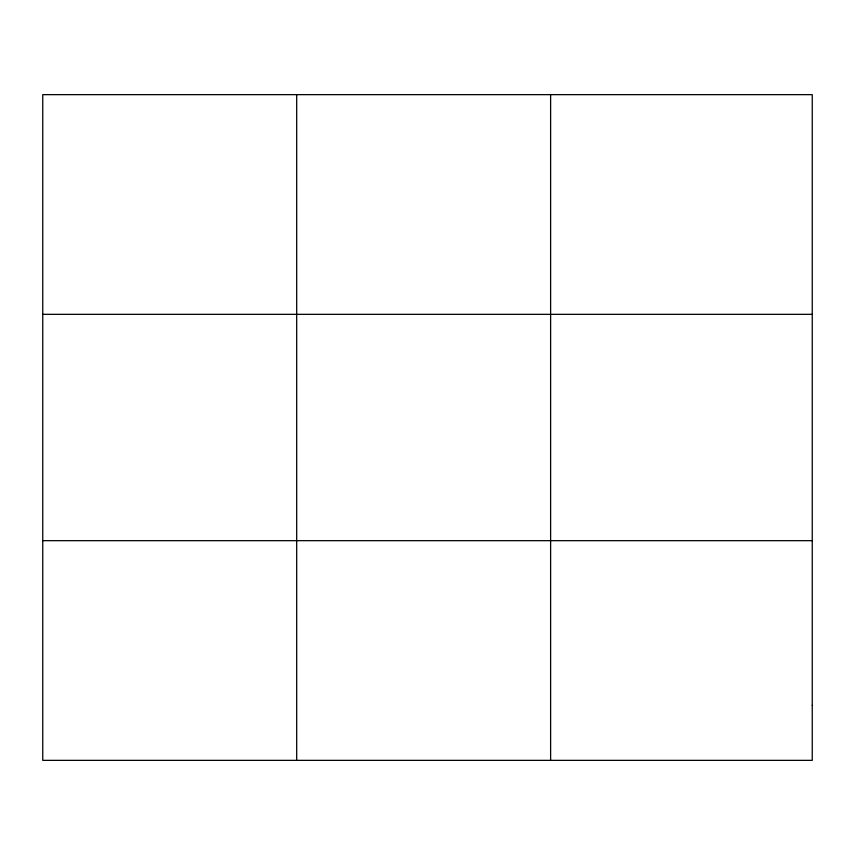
<?xml version="1.0" encoding="UTF-8"?>
<svg xmlns="http://www.w3.org/2000/svg" width="855" height="855" viewBox="0 0 855 855"><rect width="100%" height="100%" fill="white"/><g stroke="black" fill="none" stroke-linecap="round" stroke-linejoin="round"><path stroke-width="1.28" d="M296.685 760.352L296.685 94.649M550.62 760.352L550.62 94.649M42.75 314.33L812.25 314.33M42.75 540.67L812.25 540.67M812.25 705.428L812.25 760.352L42.75 760.352L42.75 94.649L812.25 94.649L812.25 705.428"/></g></svg>
